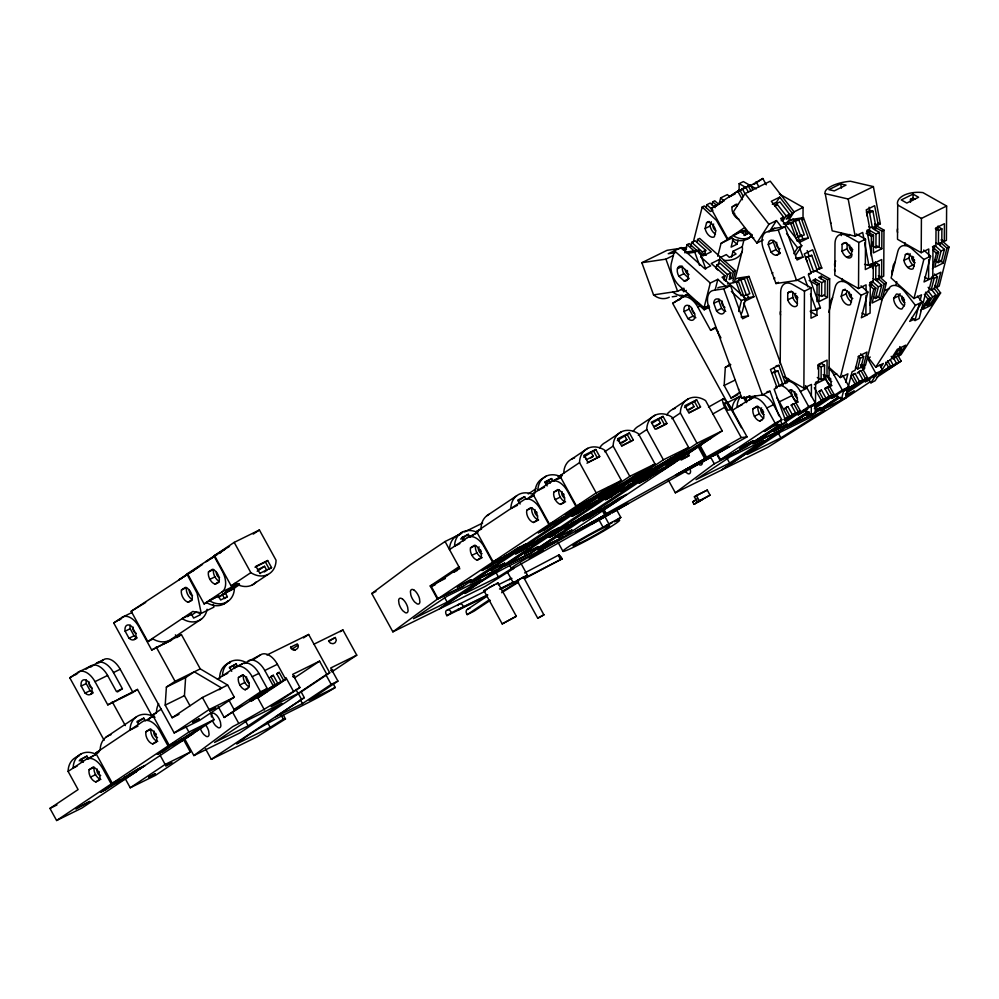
<?xml version="1.0" encoding="UTF-8"?>
<svg xmlns="http://www.w3.org/2000/svg" width="999" height="999" viewBox="0 0 999 999"><rect width="100%" height="100%" fill="white"/><g stroke="black" fill="none" stroke-linecap="round" stroke-linejoin="round"><path stroke-width="1.5" d="M739.11 191.009L739.16 183.666L743.356 181.593L756.255 188.886M780.231 363.836L780.669 292.445A17.308 10.102 63.8 0 1 792.607 284.453L804.457 291.159L811.188 287.849L811.001 318.219L816.882 315.322L816.92 309.253M787.749 293.007A8.079 4.708 63.8 0 1 797.327 298.426L797.289 305.282A8.079 4.708 63.8 0 1 787.712 299.862L787.749 293.007L791.533 291.146M787.674 381.106L787.687 378.221M797.514 303.521A8.079 4.708 63.8 0 1 792.756 297.39L792.781 291.895M802.996 219.755L803.071 207.38L779.37 193.968M811.363 396.566L811.438 384.415L803.87 388.136L804.457 291.159M814.747 270.816A17.308 10.102 63.8 0 1 817.819 272.053L829.669 278.758L829.083 375.736L826.985 376.76L827.085 360.115L818.681 364.248L818.581 380.906L815.634 382.355L815.459 412.712L811.25 414.785L811.313 405.669M815.346 281.905L815.371 279.108L812.849 280.344L819.168 283.928L819.055 301.561L827.459 297.415L827.572 279.782L821.253 276.211L818.73 277.447L825.049 281.031L824.962 294.742L821.603 296.403L818.443 294.605M816.97 301.661L817.07 284.952L809.165 280.482M817.994 369.056L818.019 365.135L821.378 363.486L824.537 365.272L824.462 378.009L821.103 379.657L817.307 377.51M821.228 279.146L821.253 276.211M821.103 379.657L821.178 366.933L818.019 365.135M821.603 296.403L821.69 282.68L815.371 279.108M842.082 244.355A8.079 4.708 63.8 0 1 851.66 249.775L851.61 256.631A8.079 4.708 63.8 0 1 842.032 251.211L842.082 244.355L845.853 242.495M842.307 281.506L842.319 278.621M846.802 257.355L851.847 254.87A8.079 4.708 63.8 0 1 847.077 248.739L847.115 243.244M858.516 288.549L858.79 242.507L846.94 235.801A17.308 10.102 63.8 0 0 834.989 243.793L834.802 275.137L858.516 288.549L866.071 284.827L866.033 290.896M856.293 233.978L865.509 239.198L865.321 269.568L871.203 266.671L871.228 263.636M874.774 224.887L883.99 230.107L883.715 276.136L881.618 277.173L881.717 259.54L873.326 263.674L873.213 281.306L870.279 282.754L870.092 313.124L865.883 315.197L866.008 295.454M869.667 234.653L869.692 230.457L867.169 231.693L873.488 235.264L873.388 252.897L881.792 248.763L881.892 231.131L875.574 227.56L873.051 228.796L879.37 232.38L879.295 246.091L875.936 247.74L872.764 245.954L872.789 242.033M871.278 256.044L871.39 236.301L866.121 233.329M872.639 268.481L872.651 264.573L876.023 262.912L879.182 264.698L879.095 278.421L875.736 280.07L873.201 278.634M875.349 264.785L875.361 261.838M875.561 230.494L875.574 227.56M875.736 280.07L875.823 266.358L872.651 264.573M875.936 247.74L876.011 234.028L869.692 230.457M941.795 239.91L944.317 241.333L946.415 240.309L946.627 206.019L922.914 192.607A20.829 11.001 0.3 0 0 897.714 205.007L897.502 239.298L921.215 252.71L928.77 248.988L928.733 256.581M905.007 245.554L905.019 242.695M910.476 202.223L910.489 199.288L913.011 198.039L915.221 199.3M913.011 198.039L913.036 194.131L901.273 199.912L906.805 203.047L918.568 197.253L913.036 194.131M921.215 252.71L921.415 218.431L897.714 205.007M944.317 241.333L944.43 223.701L936.026 227.847L935.913 245.479L932.979 246.915L932.791 277.285L928.595 279.358L928.708 259.615M938.049 228.946L938.061 226.011M938.436 244.231L938.523 230.519L935.364 228.734L938.723 227.073L941.882 228.858L941.795 242.582L938.436 244.231L935.913 242.807M179.008 714.347L172.14 717.732L165.21 705.119L166.383 687.087L175.05 681.293L200.262 668.88L227.635 685.064L234.29 697.177L199.388 720.516L174.176 732.929L113.724 622.964L122.165 617.32L131.968 612.487M189.985 705.744L184.44 695.654L185.614 677.622L194.293 671.815L221.666 687.999L219.143 689.697M737.949 394.705L731.081 398.089L724.15 385.477L725.324 367.445L730.269 364.123M517.095 580.681L523.526 577.11L543.906 614.909L537.724 618.206L517.095 580.681L519.005 579.845M523.526 577.11L522.227 578.059M537.724 618.206L544.155 614.635M684.977 252.922L687.087 244.618L689.185 243.594L702.896 255.919L711.3 251.785L697.589 239.448L699.687 238.424L735.489 270.629L732.891 280.894M690.696 246.328L691.708 242.345L695.067 240.697L705.731 250.287L704.894 253.609L701.535 255.269L702.372 251.948L705.731 250.287M693.094 242.894L702.185 207.018L704.283 205.981L710.376 211.463L712.899 210.227L706.805 204.745L710.164 203.084L715.247 207.655M696.915 242.108L697.589 239.448M706.068 207.642L706.805 204.745M706.568 222.69A8.079 4.708 63.8 0 1 715.808 231.006L714.335 236.813A8.079 4.708 63.8 0 1 705.107 228.509L706.568 222.69L709.09 221.453M711.925 204.832L712.687 201.848L714.784 200.811L718.219 203.896M715.459 234.128A8.079 4.708 63.8 0 1 710.139 226.024L711.251 221.666M719.218 203.634L720.666 197.914L727.384 194.605L729.67 196.666M710.289 283.042L674.487 250.824L671.328 263.286A17.308 10.102 63.8 0 0 679.607 286.026L703.983 307.954L710.289 283.042L717.844 279.32L726.847 287.412M687.075 294.38L704.22 309.79L704.894 307.143M717.769 256.268L721.041 243.369L731.418 237.175M735.489 270.629L733.391 271.666L731.705 278.309L729.195 279.545L730.868 272.902L720.204 263.311L716.845 264.96L716.008 268.281L718.031 270.117M718.331 264.648L719.68 259.328L733.391 271.666M715.247 289.573L717.844 279.32M733.278 238.586L731.118 247.115L737 244.218L738.086 239.96M723.975 279.782L724.987 275.799L711.276 263.461L719.68 259.328M731.518 257.143L733.004 251.273L742.257 246.728L744.068 239.56M730.868 272.902L727.509 274.563L725.823 281.206L723.651 279.245M745.154 235.264L746.241 230.969L742.207 232.954M734.702 280.669L742.132 251.323M738.698 311.488L741.458 300.562L745.666 298.501L722.052 277.247L724.987 275.799M745.666 298.501L742.557 310.789A17.308 10.102 63.8 0 1 741.383 313.698M828.808 312.2L835.139 287.237A17.308 10.102 63.8 0 1 849.712 285.052L861.138 295.342L840.321 377.56L828.895 367.27M842.681 290.459A8.079 4.708 63.8 0 1 851.91 298.763L850.449 304.583A8.079 4.708 63.8 0 1 841.208 296.266L842.681 290.459L845.204 289.211M851.56 301.885A8.079 4.708 63.8 0 1 846.253 293.781L846.99 290.884M861.013 285.864L867.869 292.033L861.35 317.769L867.232 314.885M835.738 394.505L841.37 399.575L843.905 389.573M845.716 382.417L847.889 373.838L840.321 377.56M871.215 285.527L872.277 281.381L878.371 286.863L875.424 298.489L873.388 296.666M869.767 304.87L873.75 289.136L875.848 288.099L869.754 282.617L872.277 281.381M877.397 281.468L878.158 278.484L884.252 283.966L880.469 298.913L872.065 303.047L875.848 288.099M855.519 367.245L857.554 369.081L860.289 358.279L863.648 356.631L860.601 353.883M863.648 356.631L860.913 367.42L857.554 369.081M878.158 278.484L875.636 279.72L881.73 285.202L878.783 296.828L875.424 298.489M861.4 364.36L863.436 366.183L867.007 352.06L858.603 356.206L855.032 370.317L852.085 371.765L845.579 397.515L841.37 399.575M878.346 275.736L886.35 282.929L865.534 365.147L863.436 366.183M896.016 284.715L896.777 281.718M905.381 254.62A8.079 4.708 63.8 0 1 914.622 262.924L913.148 268.743A8.079 4.708 63.8 0 1 903.908 260.427L905.381 254.62L907.904 253.371M914.26 266.059A8.079 4.708 63.8 0 1 908.953 257.954L910.052 253.584M923.838 259.503L912.412 249.226A17.308 10.102 63.8 0 0 897.839 251.398L891.108 277.972L913.96 298.539L923.838 259.503L930.569 256.194L923.713 250.025M930.569 256.194L924.05 281.943L929.932 279.046M911.625 317.507L915.009 320.554L918.993 304.82M920.079 300.537L921.528 294.817L913.96 298.539M933.928 249.688L934.977 245.542L941.07 251.024L938.123 262.65L935.076 259.902M932.467 269.031L936.45 253.296L938.548 252.26L932.454 246.778L934.977 245.542M940.096 245.629L940.858 242.645L946.952 248.127L943.168 263.074L934.764 267.208L938.548 252.26M932.067 277.847L928.67 291.296L925.723 292.744L919.205 318.494L915.009 320.554M928.133 287.312L931.18 290.06L934.127 278.434L937.487 276.773L934.44 274.038M937.487 276.773L934.552 288.399L931.18 290.06M940.858 242.645L938.336 243.881L944.43 249.363L941.483 261.001L938.123 262.65M935.039 285.327L937.062 287.163L940.858 272.215L932.454 276.348M941.046 239.897L949.05 247.09L939.172 286.126L937.062 287.163M463.224 541.058L463.249 537.712L468.319 534.328L469.792 537.012M763.199 239.935L756.892 243.044L733.041 212.35L745.054 193.606L770.254 181.194L794.105 211.888L787.761 221.79M777.222 204.932L774.987 206.044L776.585 203.534L779.944 201.885L789.485 214.161L786.288 219.156L788.81 217.919L792.007 212.924L779.744 197.14L776.535 202.135L772.339 204.208M756.892 243.044L768.905 224.3L776.46 220.579L781.98 227.66M769.255 231.818L776.46 220.579M781.206 220.804L783.603 217.058L771.34 201.274L779.744 197.14M782.929 220.816L786.126 215.821L789.485 214.161M793.83 253.621L797.589 247.764L801.785 245.692L780.669 218.506L783.603 217.058M795.791 255.057L801.785 245.692M881.418 300.15L888.948 288.386A17.308 10.102 63.8 0 1 905.169 292.17L915.396 305.319L875.773 367.182L867.407 356.418M893.643 298.414L896.44 294.043A8.079 4.708 63.8 0 1 904.707 304.67L901.897 309.041A8.079 4.708 63.8 0 1 893.643 298.414L898.675 295.929L900.087 293.743M917.469 296.041L922.114 302.01L909.714 321.378L914.41 319.068M868.168 379.283L870.928 382.829L877.547 372.49M880.856 367.332L883.328 363.461L875.773 367.182M920.554 310.739L927.996 299.126L930.094 298.089L925.561 292.245M930.094 298.089L922.901 309.328L931.293 305.195L938.498 293.956L940.608 292.919L935.027 285.739M891.183 356.356L892.994 358.703L898.201 350.574L901.56 348.926L899.737 346.591M925.199 303.259L927.022 305.594L932.616 296.84L935.976 295.192L931.443 289.348M901.56 348.926L896.353 357.043L892.994 358.703M935.976 295.192L930.381 303.933L927.022 305.594M940.608 292.919L900.973 354.77L898.875 355.806L905.681 345.179L897.277 349.325L890.471 359.94L887.537 361.388L875.124 380.756L870.928 382.829M459.877 568.806L459.253 568.893M840.634 398.314L842.007 398.139M483.903 590.609L497.914 582.879L516.333 616.258L502.197 623.9L483.903 590.609L484.602 590.521M498.026 582.966L496.828 583.903M518.006 580.706L513.249 582.717L527.372 575.074L523.414 577.722M502.197 623.9L516.333 616.258M525.799 550.511L528.733 549.063L438.661 609.303L392.869 631.843L371.79 593.506L410.726 564.51L445.067 541.533L461.75 533.316M184.415 738.398L193.868 755.581L232.792 726.573C255.944 714.909 277.822 700.998 299.9 687.487L292.695 674.362L319.58 661.138L326.785 674.25L298.077 693.456L271.191 706.68L299.9 687.487M392.869 631.843L437.425 599.075L463.474 586.251M668.081 479.582L675.349 492.807L714.285 463.798C737.437 452.122 759.302 438.224 781.393 424.7L752.684 443.906L779.57 430.669M744.505 227.685L727.784 238.861L711.138 208.604L739.697 189.872L743.406 196.591M723.376 200.787L711.138 208.604M739.697 189.872L729.57 196.641L735.177 193.893M715.759 206.318L722.514 201.81M736.6 192.395L745.579 186.975L748.538 192.357M738.823 191.496L745.579 186.975M743.044 189.123L750.212 184.703L752.984 189.735M746.465 187.2L750.212 184.703M749.849 185.976L762.811 178.496L766.27 184.803M753.995 184.39L762.811 178.496M738.873 219.118A8.079 4.708 63.8 0 1 732.142 206.88L736.088 204.246A8.079 4.708 63.8 0 1 737.524 204.82M153.197 638.91L147.815 641.558L131.181 611.288L202.51 564.447M208.704 560.302L205.906 561.688L216.034 554.907L187.475 573.638L204.108 603.908L206.805 602.584M214.498 555.569L234.203 542.382L259.403 529.982L276.049 560.239A20.829 16.871 56.2 0 1 250.836 572.652L231.131 585.826L214.498 555.569L229.533 546.378M120.33 618.918L113.724 622.964M189.011 572.976L178.883 579.757L181.681 578.384M119.468 619.942L121.728 618.431M183.654 577.01L185.901 575.511M188.162 574L190.409 572.489M194.343 569.855L198.851 566.845M210.677 558.941L212.924 557.43M215.172 555.931L217.432 554.42M219.118 553.296L224.75 549.525M253.247 534.103L259.403 529.982M181.456 589.997L185.389 587.362A8.079 4.708 63.8 0 1 192.12 599.6L188.174 602.235A8.079 4.708 63.8 0 1 181.456 589.997L186.501 587.512A8.079 4.708 63.8 0 0 191.783 599.175M208.479 571.928L212.412 569.293A8.079 4.708 63.8 0 1 219.143 581.518L215.197 584.153A8.079 4.708 63.8 0 1 208.479 571.928L213.524 569.442A8.079 4.708 63.8 0 0 218.806 581.093M104.133 740.271L69.793 677.821L78.247 672.177L90.847 665.971A17.308 10.102 63.8 0 1 107.605 675.449L116.483 691.595L122.365 688.698L113.486 672.552A17.308 10.102 63.8 0 0 96.728 663.074L90.697 667.107M76.399 673.776L69.793 677.821M75.549 674.787L77.797 673.289M86.026 669.193L90.847 665.971M749.687 232.317L744.305 234.965L742.095 230.919L733.99 235.402M742.007 232.467L745.429 230.182L741.221 232.243M98.626 662.986L103.446 659.765A17.308 10.102 63.8 0 1 120.217 669.255L132.967 692.457L118.344 699.65M741.995 232.617L745.704 230.145M747.077 239.223L749.887 237.337M265.409 562.037L267.657 560.526L271.541 567.594L269.293 569.093L265.409 562.037L254.957 567.182M147.815 641.558L192.844 611.438L201.236 613.398L213.848 607.192L213.299 604.295M204.108 603.908L222.128 591.858L234.728 585.651A17.308 10.102 63.8 0 0 236.638 583.678M187.512 616.645L191.396 614.035L193.619 618.069L200.337 614.76L198.863 612.075M218.419 595.966L209.178 600.511A20.829 16.871 56.2 0 0 234.39 588.111L225.15 592.657L227.36 596.69L220.642 599.999L218.419 595.966L206.368 602.397A20.829 16.871 56.2 0 0 227.747 600.899M234.728 585.651L225.724 591.67L239.323 583.616M233.104 586.188A17.308 10.102 63.8 0 0 235.577 585.239L238.149 583.516M191.633 615.072L196.828 611.6M227.36 596.69L224.55 598.576L222.327 594.542L225.15 592.657M257.18 571.228L264.548 566.296L266.77 570.329L264.31 571.977M218.344 597.502L221.753 595.217M239.56 584.64L231.568 589.984L222.327 594.542M122.165 617.32A17.308 10.102 63.8 0 1 138.936 626.798L151.686 649.999L181.406 634.59L200.262 668.88M727.896 403.771L672.664 303.321L685.314 295.604M201.536 618.993L171.691 638.948A20.829 16.871 56.2 0 1 152.323 638.548M223.401 604.27L226.224 602.385M252.11 585.064L267.882 574.512M679.27 299.275L672.664 303.321M678.408 300.287L680.669 298.788M178.022 636.838L181.406 634.59M117.545 691.92L122.365 688.698M78.247 672.177A17.308 10.102 63.8 0 1 95.005 681.655L107.767 704.857L137.475 689.435L152.697 717.145M134.091 691.695L137.475 689.435M681.106 297.665A17.308 10.102 63.8 0 1 697.876 307.155L710.626 330.357L715.134 327.347L720.941 337.899M106.019 737.175L135.864 717.22M76.286 757.142L81.344 753.758M79.171 760.851L86.925 756.131L88.412 758.828M137.288 722.477L143.781 718.144L145.255 720.828M227.834 663.473L230.657 661.6M123.814 777.784L125.911 776.747L115.784 783.528L124.188 779.382L136.426 771.578L81.818 808.104L56.606 820.504L49.95 808.403L78.097 789.572L68.119 771.415L86.126 759.365L92.857 756.056A17.308 10.102 63.8 0 1 95.317 755.107M95.692 753.009L142.982 721.378A17.308 10.102 63.8 0 1 159.74 730.856L168.057 745.991L112.325 783.266L95.692 753.009L99.475 751.136M210.477 713.074L214.098 719.655L188.886 732.055L169.181 745.242L152.547 714.972L161.338 709.09M88.998 758.641L92.857 756.056M94.131 755.381L98.689 752.334M147.128 719.792L149.7 718.069A17.308 10.102 63.8 0 1 155.032 717.27M149.201 719.255A17.308 10.102 63.8 0 1 151.099 717.27L153.671 715.559M229.383 667.844L236.226 663.973L237.712 666.67M275.225 684.59L265.085 691.37L273.489 687.225L283.629 680.456L279.183 672.377L276.661 673.626L281.106 681.693L269.855 688.623L277.747 683.353L273.301 675.274L270.779 676.523L275.225 684.59L249.787 700.187L267.233 688.523L258.916 673.388A17.308 10.102 63.8 0 0 242.158 663.898L235.439 667.207L217.42 679.258L219.942 678.021M239.585 665.621L242.158 663.898M244.181 663.586L260.639 654.807A17.308 10.102 63.8 0 1 277.41 664.285L285.726 679.42L259.265 697.115L257.168 698.151L267.295 691.37L258.891 695.504L224.163 717.469L218.194 706.618M254.171 659.128L260.639 654.807M89.123 769.705L93.057 767.07A8.079 4.708 63.8 0 1 99.788 779.295L95.842 781.93A8.079 4.708 63.8 0 1 89.123 769.705L94.156 767.22A8.079 4.708 63.8 0 0 100.887 779.445M145.966 731.705L149.9 729.07A8.079 4.708 63.8 0 1 156.631 741.308L152.685 743.943A8.079 4.708 63.8 0 1 145.966 731.705L151.011 729.233A8.079 4.708 63.8 0 0 157.73 741.458M172.14 717.732L202.422 697.477L227.635 685.064M238.424 677.547L242.357 674.912A8.079 4.708 63.8 0 1 249.088 687.137L245.142 689.772A8.079 4.708 63.8 0 1 238.424 677.547L243.456 675.062A8.079 4.708 63.8 0 0 248.751 686.713M303.509 637.911L308.654 634.465L329.732 672.802L239.66 733.041L193.868 755.581M486.863 515.709L516.695 495.754M457.667 535.339L462.737 531.943M546.053 476.223L543.244 478.096A20.829 16.871 56.2 0 0 535.077 492.382M571.952 458.903L587.712 448.351M292.657 648.713L297.789 645.279M528.246 493.956L536.038 488.748M545.117 482.679L549.013 480.069M621.328 431.818L605.556 442.357A20.829 16.871 56.2 0 0 599.6 448.014M518.119 501.011L524.612 496.678L526.086 499.363M544.78 482.467L551.635 478.596L553.109 481.293M583.666 457.167L595.816 449.5L599.7 456.555L586.987 463.211M174.176 732.929L209.078 709.577L234.29 697.177M476.71 533.304A17.308 10.102 63.8 0 0 474.238 534.253L467.52 537.562L449.5 549.612A20.829 16.871 56.2 0 1 460.264 534.365M476.523 531.53L523.813 499.912A17.308 10.102 63.8 0 1 540.571 509.39L548.901 524.525L493.156 561.8L476.523 531.53L481.568 529.058M487.475 567.682L517.432 548.164L525.836 544.03L516.271 550.424L518.369 549.388L574.1 512.112L561.863 519.93L553.471 524.063L563.598 517.282L561.5 518.319L544.043 529.994L538.161 532.892L557.017 520.429L549.462 524.15L532.817 493.881L550.836 481.83L557.554 478.521A17.308 10.102 63.8 0 1 560.027 477.584M621.39 480.482L596.191 492.894L576.485 506.068L559.84 475.811L579.545 462.624A20.829 16.871 56.2 0 1 604.757 450.224L621.39 480.482L588.886 501.848L580.494 505.993L590.621 499.213M470.379 536.838L474.238 534.253M526.673 499.175L530.531 496.603A17.308 10.102 63.8 0 1 533.004 495.654M553.696 481.106L557.554 478.521M474.962 533.916L478.384 531.63M529.395 498.289A17.308 10.102 63.8 0 1 531.268 496.266L533.541 494.73M562.262 475.524L558.404 478.109L561.201 476.735M531.268 497.14L533.841 495.429M558.291 479.07L560.864 477.347M590.809 457.917L593.256 456.281L591.046 452.247M654.932 415.272L639.173 425.811A20.829 16.871 56.2 0 0 633.204 431.468M617.282 440.634L629.42 432.954L633.304 440.01L621.902 446.029M604.67 451.76L613.161 446.091A20.829 16.871 56.2 0 1 638.361 433.678L654.994 463.948L622.502 485.314L614.098 489.448L624.225 482.667M269.93 677.534L273.301 675.274M56.606 820.504L111.214 783.978L117.932 780.669L100.487 792.344C116.059 784.677 129.096 772.614 145.005 765.496L135.427 771.89L193.269 733.578M276.648 674.075L279.183 672.377M621.952 443.019L626.873 439.735L624.65 435.701M340.297 631.68L342.894 629.944L356.755 655.169L331.793 671.865M652.122 423.264L663.036 416.408L666.92 423.476L664.66 424.975L660.776 417.919M672.777 409.265L688.536 398.726M174.788 742.682L157.33 754.357L163.212 751.46L180.944 739.447M182.767 738.748L172.627 745.529L181.031 741.395L214.098 719.655M186.413 736.763L197.652 729.832L177.41 742.781L188.649 735.863M638.274 435.227L646.765 429.545A20.829 16.871 56.2 0 1 671.977 417.132L688.611 447.402L656.106 468.768L647.702 472.902L657.841 466.121M192.295 733.865L202.422 727.085L194.018 731.218L180.669 739.784M470.504 547.889L474.438 545.254A8.079 4.708 63.8 0 1 481.168 557.492L477.222 560.127A8.079 4.708 63.8 0 1 470.504 547.889L475.549 545.417A8.079 4.708 63.8 0 0 482.267 557.642M526.798 510.239L530.744 507.604A8.079 4.708 63.8 0 1 537.462 519.842L533.528 522.477A8.079 4.708 63.8 0 1 526.798 510.239L531.843 507.754A8.079 4.708 63.8 0 0 538.561 519.992L533.528 522.477M553.821 492.17L557.767 489.535A8.079 4.708 63.8 0 1 564.485 501.76L560.551 504.395A8.079 4.708 63.8 0 1 553.821 492.17L558.866 489.685A8.079 4.708 63.8 0 0 565.584 501.923M655.569 426.473L660.476 423.189L658.254 419.155M684.502 407.542L696.64 399.862L700.524 406.93L689.123 412.937M228.996 700.311L234.053 709.527L260.514 691.82L267.233 688.523M224.163 717.469L241.621 705.806L234.053 709.527M671.89 418.681L680.369 412.999A20.829 16.871 56.2 0 1 705.581 400.599L722.215 430.856L689.722 452.222L681.318 456.356L691.445 449.587M689.173 409.94L694.08 406.655L691.87 402.609M437.425 599.075L430.219 585.963L458.928 566.758M125.025 778.271L130.245 787.774L165.147 764.435L190.359 752.022L183.704 739.922L178.933 742.269M294.618 677.834L319.58 661.138M493.156 561.8L500.724 558.079L481.868 570.541L487.749 567.644L505.207 555.968L507.305 554.944L497.165 561.713L505.569 557.579L517.807 549.775L463.199 586.288L437.987 598.701L431.331 586.588L459.478 567.769L445.067 541.533M190.359 752.022L155.457 775.374L130.245 787.774M731.081 398.089L739.909 392.17M437.987 598.701L492.594 562.175L499.325 558.866M549.462 524.15L575.923 506.456L584.04 502.347L565.184 514.81L571.066 511.913L588.523 500.249M248.139 725.886L281.918 703.296L248.314 719.829L214.535 742.432L248.139 725.886L245.255 720.641M543.768 530.032L574.3 510.127L582.692 505.993L572.564 512.774L574.662 511.738L601.123 494.043M593.706 497.589L604.944 490.671L585.264 503.246L596.503 496.316M599.587 494.705L609.715 487.924L601.323 492.057L566.595 514.023M745.729 398.676L749.525 396.128M521.078 551.136L551.048 531.618L559.452 527.484L549.875 533.878L551.972 532.854L607.717 495.579L595.479 503.384L587.075 507.517L597.202 500.749L595.104 501.773L577.659 513.449L571.778 516.346L589.223 504.67L582.504 507.979L526.773 545.254L534.328 541.533L516.883 553.209M633.191 478.159L643.331 471.378L634.927 475.512L600.199 497.477L617.657 485.814L609.527 489.91L583.066 507.604L590.634 503.883L573.176 515.559M610.089 489.535L629.795 476.348L654.994 463.948M616.246 486.6L598.801 498.276L604.682 495.379L622.127 483.703M577.372 513.486L607.904 493.593L616.308 489.448L606.168 496.228L608.279 495.192L634.74 477.497M755.381 395.866L731.98 410.564A20.829 16.871 56.2 0 1 740.147 396.291M205.482 748.763L211.288 759.34L304.308 697.639L301.423 692.394M627.31 481.056L638.561 474.125L618.868 486.7L630.107 479.77M304.308 697.639L275.599 716.845L302.485 703.608L331.193 684.402L337.924 681.093L330.706 667.981L356.755 655.169M447.152 602.147L480.931 579.557L447.315 596.103L413.536 618.693L447.152 602.147L444.268 596.903M749 400.374L755.431 396.066M643.693 472.989L663.398 459.815L688.611 447.402M649.862 470.054L632.404 481.73L638.286 478.833M550.486 536.663L567.944 524.987L560.377 528.708L616.108 491.433L622.839 488.124L605.382 499.8L611.263 496.903M606.78 499.013L624.238 487.337L616.67 491.058L643.131 473.364L651.261 469.268L633.803 480.944L655.744 467.157M554.695 534.602L572.415 522.889L574.525 521.853L564.385 528.633L572.789 524.5L585.027 516.683L530.419 553.209L505.207 565.609M610.988 496.94L628.721 485.239L630.819 484.203L620.679 490.971L629.083 486.838L641.321 479.033L585.589 516.308L583.491 517.345L593.056 510.939L572.14 522.927M660.926 464.51L672.165 457.579L652.484 470.154L663.723 463.236M337.924 681.093L309.203 700.299L335.252 687.487L333.092 683.541M786.475 381.243L789.048 379.533M666.808 461.613L676.935 454.832L655.456 467.195M668.343 460.951L641.882 478.658L639.785 479.682L649.912 472.914L628.433 485.277M485.177 591.233L446.366 610.539A3.459 2.023 63.8 0 0 446.341 614.685L446.89 615.696L487.362 595.779M677.31 456.443L697.015 443.269L722.215 430.856M588.299 518.056L618.269 498.538L626.66 494.393L617.095 500.799L619.193 499.762L674.924 462.487L662.699 470.304L654.295 474.438L664.422 467.657L662.325 468.693L644.879 480.369L638.998 483.254L657.841 470.791L650.287 474.513L676.748 456.818L684.864 452.722L666.008 465.184L671.89 462.287L689.347 450.611M644.592 480.394L675.124 460.502L683.528 456.368L673.388 463.149L675.486 462.112L701.947 444.418M335.252 687.487C303.109 707.717 266.421 719.804 236.588 743.905L270.192 727.359L283.304 719.13L285.489 718.955L283.329 715.022M694.53 447.964L705.781 441.046L686.088 453.608L697.327 446.69M752.984 408.853L756.93 406.218A8.079 4.708 63.8 0 1 763.648 418.444L759.715 421.079A8.079 4.708 63.8 0 1 752.984 408.853L758.029 406.368A8.079 4.708 63.8 0 0 763.323 418.019M700.411 445.067L710.551 438.299L702.147 442.432L667.419 464.398M446.89 615.696L451.398 612.687L487.687 594.83M788.561 390.996L790.534 389.672A8.079 4.708 63.8 0 1 797.264 401.91L795.291 403.221M490.309 600.312L473.901 611.288L467.182 614.597L466.633 613.586A3.459 2.797 56.2 0 1 467.482 609.315L486.613 596.528M500.549 589.285L513.623 582.255M467.182 614.597L488.861 600.099M620.804 517.432L614.385 521.728A32.393 2.035 -28.8 0 1 598.925 533.766A32.393 2.035 -28.8 0 1 562.961 551.023A32.393 2.035 -28.8 0 1 603.021 527.185L620.804 517.432L616.645 509.877M784.49 408.841L787.874 406.581L792.307 414.66L784.427 419.93L795.666 412.999L791.233 404.932L793.755 403.683L798.189 411.763L785.251 419.917M791.22 405.382L793.755 403.683M819.23 391.546L821.478 390.047L825.911 398.114L818.031 403.384L829.282 396.453L824.837 388.386L827.359 387.15L831.792 395.217L821.665 401.998L814.66 405.444M824.824 388.836L827.359 387.15M828.895 386.675L830.868 385.364A8.079 4.708 63.8 0 0 828.333 376.186M716.783 452.934L720.479 459.652L775.087 423.139L781.805 419.83L773.488 404.695A17.308 10.102 63.8 0 0 762.062 394.418M781.805 419.83L764.347 431.493L777.709 423.601M783.94 419.43L789.784 415.896L785.351 407.829L787.874 406.581M784.715 419.28L789.784 415.896M852.834 375L855.094 373.501L859.527 381.568L851.648 386.838L862.886 379.92L858.453 371.84L860.976 370.604L865.409 378.671L855.269 385.452L846.865 389.585L857.005 382.804L852.572 374.737L855.094 373.501M779.969 424.313L745.679 447.252L720.479 459.652M785.052 420.916L800.286 410.726L791.97 395.592A17.308 10.102 63.8 0 0 780.544 385.314M857.167 373.151L860.976 370.604M862.512 370.142L864.472 368.818A8.079 4.708 63.8 0 0 864.497 365.272M805.519 385.602A17.308 10.102 63.8 0 1 807.092 388.149L815.409 403.284L808.691 406.593L754.083 443.119L779.295 430.706L807.229 412.025M815.409 403.284L797.964 414.96L807.579 409.553M812.574 406.218L823.401 399.35L818.955 391.283L821.478 390.047M814.522 405.282L823.401 399.35M729.632 463.099L763.411 440.509L729.794 457.055L696.016 479.645L729.632 463.099L726.748 457.854M814.847 406.918L833.903 394.18L825.574 379.046A17.308 10.102 63.8 0 0 824 376.511M808.641 411.738L721.141 470.267L675.349 492.807M808.203 412.187L721.99 469.855L767.707 447.34L845.941 398.002L819.892 410.814L840.346 397.29M808.753 412.337L786.288 427.36L813.174 414.123L838.149 397.427M809.277 412.137L787.687 426.573L812.899 414.16L838.298 397.177M814.36 408.728L842.294 390.047L849.025 386.738L842.781 375.387M849.025 386.738L831.568 398.414L837.449 395.517M843.68 391.346L857.005 382.804M847.189 391.233L867.507 377.634L860.576 365.035M845.429 393.893L875.911 373.501L882.629 370.192L879.857 365.147M882.629 370.192L865.184 381.868L869.879 379.558M694.043 504.358L699.675 500.599L697.152 501.835L694.38 496.79L696.353 495.479L707.267 490.097L710.039 495.142L694.043 504.358L692.657 501.835L697.165 498.826M873.551 377.31L876.048 375.636M878.546 373.976L890.609 366.271L887.661 360.889M890.609 366.271L880.481 373.039L888.885 368.906L901.11 361.101L896.952 353.534M896.49 363.374L885.251 370.292L896.49 363.374L893.543 357.992M707.267 490.097L694.38 496.79M870.641 381.481L846.503 397.627L821.303 410.027M876.985 377.235L901.11 361.101M697.152 501.835L710.039 495.142M502.172 591.321L517.12 582.267M501.66 592.719L518.618 582.105M809.065 413.499L806.668 415.209L809.789 414.011M600.149 509.24L593.431 512.549L537.412 549.862L563.461 537.037C531.318 557.267 494.63 569.368 464.797 593.456L498.401 576.923L511.513 568.681L513.698 568.506L485.227 586.388L439.498 608.891L532.517 547.202M285.489 718.955L257.018 736.825L211.288 759.34M780.881 437.874L824.812 410.289L781.056 431.83L747.277 454.42L780.881 437.874L777.996 432.629M293.157 676.872L294.655 675.811L292.932 676.535M488.648 587.862L494.08 585.014M330.869 670.666L332.667 669.455L331.243 670.004M328.634 641.445L335.314 637.524L336.313 640.234L335.314 642.519A9.99 8.092 56.2 0 1 332.917 643.693L330.369 643.156L328.596 640.834L335.314 637.524M815.109 411.201L820.791 407.555L816.021 409.59M524.65 572.939L558.666 555.069M524.038 578.309L562.25 558.753L559.065 554.845L560.689 558.953M524.338 578.821L562.25 558.753M708.503 407.093L723.064 398.901M723.975 404.258L726.623 402.772L730.506 409.827L727.809 410.164L723.925 403.109L726.623 402.772M712.699 414.036L724.612 407.33A20.829 3.259 60.6 0 1 730.381 406.605L747.027 436.875L712.275 456.431L729.67 446.428L727.734 446.678L675.274 475.399L706.056 458.079L699.113 445.467M679.133 459.278A8.079 7.955 82.8 0 0 681.181 459.59L689.285 455.532L683.503 458.791M603.958 510.564L606.043 514.348L528.046 557.567A23.064 1.449 -28.8 0 0 512.037 568.256L513.961 568.019L610.277 513.811L591.92 523.938L589.997 524.175L607.392 514.185M604.045 509.64L606.218 513.586L706.056 458.079M699.987 445.317L706.493 457.155L741.246 437.599L747.027 436.875M606.043 514.348L575.262 531.668L626.46 503.671L628.396 503.421L611.987 512.862L710.289 457.542L691.932 467.669L690.009 467.907L707.404 457.904M456.605 570.779L457.442 570.317M845.966 395.017L854.407 391.009L846.865 395.679M457.867 569.567L453.921 572.102M732.142 206.88L737.187 204.408A8.079 4.708 63.8 0 0 736.987 206.069M705.107 228.509L710.139 226.024M669.28 297.24A20.829 16.633 81.5 0 1 653.546 294.88L641.857 262.712L667.057 250.312L686.6 247.39M641.857 262.712L665.908 259.128L673.476 255.407M684.253 250.1L686.488 248.988L682.367 249.613M687.162 253.359L694.78 252.223L698.975 250.162L704.832 266.233A17.308 10.102 63.8 0 1 705.694 269.056M742.095 230.919L732.841 235.477A20.829 16.871 56.2 0 0 752.222 235.876M840.659 183.853L828.895 189.648L834.252 190.884L846.016 185.102L840.659 183.853L841.458 188.099M721.041 243.369L732.242 237.862M744.18 235.514L748.214 233.529L745.991 229.495M677.422 268.768L682.467 266.283A8.079 4.708 63.8 0 0 683.853 273.714L689.185 278.521L684.153 280.994L678.808 276.199A8.079 4.708 63.8 0 1 681.368 266.134L686.7 270.929A8.079 4.708 63.8 0 1 684.153 280.994M792.007 212.924L803.071 207.38M807.829 286.85L804.158 276.735L796.59 280.457L775.973 283.541L763.486 249.238A17.308 10.102 63.8 0 1 767.956 231.618L774.675 228.309L784.977 226.773L797.077 260.002L802.959 257.105L799.799 248.439M783.353 224.038L793.156 219.218L803.471 217.67L821.802 268.057L816.945 269.493M678.808 276.199L683.853 273.714M719.692 257.842L726.285 254.583L729.332 257.33L736.051 254.021L733.004 251.273M767.956 231.618L778.258 230.082L784.977 226.773M784.977 224.763L792.969 222.839L799.987 242.133L808.391 237.999L801.373 218.706L793.343 220.767L798.85 219.955L804.307 234.952L798.201 237.025L796.64 232.73M792.969 222.839L787.462 223.664L798.85 219.955M801.373 218.706L803.471 217.67M864.098 239.935L862.699 232.455L855.144 236.176L832.192 230.831L825.236 193.669L848.176 199.013L873.388 186.601L880.344 223.776L878.246 224.812L874.575 223.951M768.268 244.568A8.079 4.708 63.8 0 1 776.598 243.331L779.332 250.824A8.079 4.708 63.8 0 1 771.003 252.073L768.268 244.568L773.313 242.083A8.079 4.708 63.8 0 1 773.513 240.422M653.546 294.88L677.609 291.283L683.903 288.187M686.288 290.422L683.603 291.745L682.554 288.886M798.201 237.025L801.56 235.364M771.003 252.073L776.036 249.588A8.079 4.708 63.8 0 0 780.231 252.647M798.688 240.896L802.884 238.823L808.391 237.999M776.535 255.207L780.306 253.346M867.319 216.371L866.52 212.125L869.879 210.464L872.939 211.176L875.723 226.049L872.364 227.697L868.693 226.848M866.52 212.125L869.58 212.837L872.939 211.176M778.883 415.796L769.954 391.233L762.387 394.955L741.77 398.039L709.015 308.004A17.308 10.102 63.8 0 1 713.473 290.384L723.776 288.848L730.506 285.539L742.594 318.768L748.476 315.871L743.743 302.872M727.547 283.966L738.486 281.606L745.504 300.899L753.908 296.765L746.89 277.472L738.873 279.533L744.367 278.709L749.824 293.718L743.718 295.779M738.486 281.606L732.991 282.43L744.367 278.709M746.89 277.472L748.988 276.436L787.599 382.555L781.368 384.203M695.866 317.757A8.079 4.708 63.8 0 1 692.994 316.134L687.961 318.619L684.078 311.551L689.123 309.078A8.079 4.708 63.8 0 1 689.135 305.519M697.876 307.155L700.674 305.781M846.94 235.801L849.625 234.478M807.167 261.676L805.606 257.38L811.712 255.319L817.182 270.329L811.063 272.39M703.983 307.954L709.015 305.469M713.786 303.334A8.079 4.708 63.8 0 1 722.127 302.085L724.849 309.59A8.079 4.708 63.8 0 1 716.52 310.839L713.786 303.334L718.83 300.849A8.079 4.708 63.8 0 1 719.03 299.188M805.606 257.38L811.712 255.319M704.22 309.79L709.602 307.143M218.556 553.671L220.791 552.559M716.52 310.839L721.565 308.354A8.079 4.708 63.8 0 0 725.749 311.413M858.79 242.507L865.509 239.198M871.39 236.301L873.488 235.264M876.011 234.028L879.37 232.38M881.892 231.131L883.99 230.107M775.973 283.541L778.496 282.292M842.032 251.211L847.077 248.739M191.533 571.74L193.769 570.641M744.205 299.65L748.413 297.59L753.908 296.765M921.415 218.431L946.627 206.019M819.692 269.081L812.674 249.787L804.27 253.933L811.3 273.227L808.353 274.675L820.441 307.892L816.245 309.965L810.426 310.839M145.654 602.484L131.181 611.288M710.626 330.357L715.908 327.759M209.865 579.358L214.91 576.873M817.07 284.952L819.168 283.928M821.69 282.68L825.049 281.031M827.572 279.782L829.669 278.758M787.712 299.862L792.756 297.39M215.197 584.153L218.981 582.292M267.657 560.526L255.894 566.321L260.052 573.638M938.523 230.519L941.882 228.858M136.925 637.399A8.079 4.708 63.8 0 1 134.053 635.776L129.021 638.261L125.137 631.206L130.182 628.721A8.079 4.708 63.8 0 1 130.195 625.174M864.56 264.373L868.868 265.372L873.064 263.311L866.907 230.394L869.842 228.946L866.258 209.827L874.662 205.694L878.246 224.812M188.174 602.235L191.958 600.374M257.829 569.605L264.548 566.296M875.823 266.358L879.182 264.698M231.131 585.826L236.513 583.179M235.577 585.239L238.374 583.853M259.777 573.376L271.541 567.594M218.956 596.603L225.537 593.356M903.908 260.427L908.953 257.954M134.365 639.51L136.888 638.274M191.396 614.035L182.155 618.593A20.829 16.871 56.2 0 0 207.105 609.265M841.208 296.266L846.253 293.781M96.728 663.074L103.446 659.765M907.791 267.495L912.836 265.01M941.07 251.024L944.43 249.363M946.952 248.127L949.05 247.09M861.138 295.342L867.869 292.033M878.371 286.863L881.73 285.202M884.252 283.966L886.35 282.929M163.187 643.943L169.905 640.634M725.324 367.445L730.818 364.735M151.686 649.999L160.926 645.454M162.275 644.792L171.616 640.197M92.994 692.257A8.079 4.708 63.8 0 1 90.135 690.634L85.09 693.119L81.206 686.051L86.251 683.578A8.079 4.708 63.8 0 1 86.276 680.019M95.005 681.655L107.605 675.449M113.486 672.552L120.217 669.255M90.447 694.367L92.969 693.131M724.15 385.477L735.139 380.057M595.816 449.5L584.053 455.282L587.936 462.35L599.7 456.555M629.42 432.954L617.657 438.748L621.54 445.804L633.304 440.01M663.036 416.408L651.273 422.202L655.157 429.258L666.92 423.476M696.64 399.862L684.877 405.656L688.761 412.724L700.524 406.93M593.256 456.281L586.538 459.59L584.315 455.556M626.873 439.735L620.142 443.044L617.931 439.011M653.758 426.498L660.476 423.189M687.362 409.965L694.08 406.655M785.501 383.591L778.87 365.359L770.466 369.505L777.097 387.724L774.15 389.173L786.238 422.402L782.042 424.463L771.865 425.986M551.635 478.596L544.917 481.905L547.127 485.939M559.84 475.811L562.362 474.562M656.818 428.833L663.361 425.624M777.909 370.891L771.79 372.964L777.909 370.891L782.979 384.827L775.486 387.1M524.612 496.678L517.894 499.987L520.104 504.02M544.492 487.25L537.887 490.497A20.829 16.871 56.2 0 1 560.277 476.523M915.396 305.319L922.114 302.01M532.817 493.881L535.339 492.644M119.256 698.801L125.974 695.491M107.767 704.857L117.008 700.311M531.268 496.266L534.065 494.88M517.47 505.319L510.864 508.566A20.829 16.871 56.2 0 1 533.254 494.592M464.535 531.955L482.617 523.051M740.072 396.328L727.547 402.497L741.408 427.722M741.77 398.039L744.292 396.803M468.319 534.328L461.588 537.637L463.074 540.322M749.45 395.941L744.08 398.589L746.29 402.622M460.564 539.035L463.249 537.712M786.3 380.656L788.985 379.333M166.383 687.087L185.614 677.622M459.852 543.618L454.57 546.216A20.829 16.871 56.2 0 1 476.948 532.242M742.332 404.583L737.05 407.18A20.829 16.871 56.2 0 1 740.883 396.266M821.178 366.933L824.537 365.272M555.219 499.6L560.252 497.115M371.79 593.506L375.961 591.458M789.11 391.071L791.633 389.822A8.079 4.708 63.8 0 0 798.363 402.06M236.226 663.973L229.508 667.282L231.731 671.316M560.551 504.395L564.323 502.534M227.772 673.276L222.49 675.873A20.829 16.871 56.2 0 1 246.765 662.886M749.999 398.514A17.308 10.102 63.8 0 1 766.757 408.004L773.488 404.695M776.922 398.077A17.308 10.102 63.8 0 1 779.37 401.798L791.97 395.592M786.076 381.031A17.308 10.102 63.8 0 1 800.374 391.458L807.092 388.149M814.372 384.565L825.574 379.046M828.695 368.107A17.308 10.102 63.8 0 1 833.978 374.912L836.675 373.589M870.279 357.055L867.594 358.379L875.911 373.501M165.21 705.119L184.44 695.654M266.92 655.007L308.654 634.465M471.89 555.332L476.935 552.847M754.382 416.283L759.415 413.798M143.781 718.144L137.05 721.453L138.536 724.138M152.547 714.972L156.331 713.111M290.572 647.215L297.302 643.905C301.323 648.601 292.145 652.971 290.572 647.215L295.005 650.386M151.099 717.27L153.908 715.896M137.949 726.136L130.032 730.032A20.829 16.871 56.2 0 1 152.41 716.058M548.901 524.525L555.619 521.216M656.443 471.59L649.725 474.9L593.993 512.175L601.548 508.454L582.692 520.916L588.573 518.019L606.031 506.343L608.129 505.307L598.001 512.087L606.393 507.954L618.631 500.137L564.023 536.663L538.823 549.075M477.222 560.127L481.006 558.266M759.715 421.079L762.237 419.842M828.183 387.375L831.967 385.514A8.079 4.708 63.8 0 1 825.049 374.95M430.219 585.963L445.292 578.533M313.686 644.318L342.894 629.944M86.925 756.131L80.207 759.44L81.681 762.137M431.331 586.588L435.539 584.527M235.439 667.207A17.308 10.102 63.8 0 1 252.198 676.698L258.916 673.388M248.039 661.001A17.308 10.102 63.8 0 1 264.797 670.491L277.41 664.285M239.81 684.977L244.855 682.492M77.148 766.083L73.177 768.031A20.829 16.871 56.2 0 1 95.567 754.058M792.307 414.66L795.666 412.999M798.189 411.763L800.286 410.726M825.911 398.114L829.282 396.453M831.792 395.217L833.903 394.18M859.527 381.568L862.886 379.92M865.409 378.671L867.507 377.634M554.969 534.565L549.088 537.45L566.533 525.786L559.815 529.095L503.808 566.408L530.694 553.171L559.403 533.966L566.121 530.656M492.182 567.057L498.913 563.748L470.192 582.941L497.077 569.717M245.142 689.772L247.665 688.536M152.685 743.943L156.468 742.082M277.747 683.353L281.106 681.693M283.629 680.456L285.726 679.42M90.509 777.135L95.554 774.65M168.057 745.991L176.748 741.52L159.291 753.184L163.499 751.123M95.842 781.93L99.625 780.069M498.376 584.74L510.839 578.596L509.715 579.345A3.459 2.023 63.8 0 0 509.34 579.745M49.95 808.403L56.955 804.957M499.512 588.998L513.361 582.18M326.785 674.25L329.732 672.802M461.238 608.241L487.562 595.279M501.411 588.461L512.499 583.004M112.325 783.266L119.892 779.545L102.435 791.22L106.643 789.148M467.482 609.315L469.168 608.491A3.459 2.797 56.2 0 1 469.88 608.266M692.657 501.835L696.178 500.099M454.383 571.903L455.02 571.603M485.614 590.084L487 589.435M682.142 248.776L686.263 248.164M675.112 252.71L668.244 253.734L681.206 247.515L704.819 268.768L710.701 265.871L700.574 256.768M685.277 252.198L698.975 250.162M795.591 258.204L802.959 257.105M748.988 276.436L738.673 277.972A17.308 10.102 63.8 0 0 736.213 278.921M818.855 268.494L821.802 268.057M681.318 289.772L684.327 289.323M814.422 270.741L817.182 270.329M808.541 273.639L811.3 273.227M730.506 285.539L720.192 287.075A17.308 10.102 63.8 0 0 717.719 288.024M672.24 296.803L676.673 296.141M679.632 295.704L682.592 295.254M685.564 294.817L688.523 294.368A20.829 16.633 81.5 0 1 672.802 292.008M741.108 316.97L748.476 315.871M817.532 308.329L820.441 307.892M776.111 365.771L778.87 365.359M780.219 385.239L782.979 384.827M767.007 391.683L769.954 391.233M681.181 459.59L682.342 459.453A8.079 7.955 82.8 0 1 680.282 459.14M706.493 457.155L708.229 456.943L677.447 474.263L678.408 474.138M606.218 513.586L607.954 513.374L577.172 530.694L578.134 530.569M873.388 186.601L850.436 181.256A20.829 7.305 -10.6 0 0 825.236 193.669M878.096 223.252L880.344 223.776M910.489 199.288L912.599 200.474M876.735 245.904L881.792 248.763M924.637 277.123L928.595 279.358M739.16 183.666L745.604 187.312M867.257 264.435L871.203 266.671M879.083 275.749L881.618 277.173M750.037 233.529L752.247 234.777M861.987 312.987L865.883 315.197M811.188 287.849L799.325 281.144A17.308 10.102 63.8 0 0 796.265 279.907M823.663 295.279L827.459 297.415M810.301 311.601L816.882 315.322M823.188 374.625L826.985 376.76M784.115 376.96L803.87 388.136M803.458 410.377L811.25 414.785M698.438 464.16L699.625 464.86A8.379 3.447 62.8 0 0 702.372 462.799L702.322 461.263M933.016 250.212L936.45 253.296M940.121 260.339L943.168 263.074M932.092 276.598L934.127 278.434M869.18 285.027L873.75 289.136M877.422 296.179L880.469 298.913M720.666 197.914L724.1 200.999M712.687 201.848L716.745 205.507M702.185 207.018L716.458 220.379L727.222 239.236M732.429 240.11L737 244.218M858.253 356.456L860.289 358.279M691.708 242.345L702.372 251.948M703.908 253.296L706.193 255.344M716.845 264.96L727.509 274.563M729.42 276.248L731.705 278.309M698.488 252.522L700.511 254.345M687.087 244.618L694.954 251.698M731.343 291.458L741.458 300.562M685.389 471.815L687.824 473.651A8.379 3.447 62.8 0 0 690.571 471.59L690.159 468.256M933.965 288.099L938.498 293.956M928.083 290.996L932.616 296.84M924.287 294.33L927.996 299.126M929.482 302.859L931.293 305.195M776.585 203.534L786.126 215.821M786.563 233.579L797.589 247.764M745.054 193.606L768.905 224.3M560.389 556.468L561.85 558.978M896.053 356.755L899.013 362.137M890.171 359.64L893.131 365.022M885.738 362.262L888.511 367.295M756.093 181.806L758.865 186.85M748.101 185.727L751.061 191.109M850.748 376.273L854.907 383.841M742.22 188.624L745.179 194.006M737.599 190.896L742.457 199.725M833.978 374.912L842.294 390.047M814.36 387.774L821.29 400.387M800.374 391.458L808.691 406.593M779.37 401.798L787.687 416.933M766.757 408.004L775.087 423.139M745.179 397.664L747.389 401.698M689.123 309.078L692.994 316.134M724.612 407.33L741.246 437.599M694.392 401.373L698.276 408.441M716.308 453.471L719.917 460.027M709.927 455.869L714.285 463.798M680.369 412.999L697.015 443.269M697.577 445.666L704.507 458.279M696.353 495.479L699.125 500.524M646.765 429.545L663.398 459.815M627.172 434.465L631.056 441.521M613.161 446.091L629.795 476.348M593.556 450.999L597.439 458.066M608.141 487.387L609.527 489.91M579.545 462.624L596.191 492.894M601.723 509.502L604.495 514.547M604.482 515.859L608.641 523.426M598.863 519.617L603.021 527.185M581.118 505.457L582.504 507.979M575.923 506.456L567.594 491.321A17.308 10.102 63.8 0 0 550.836 481.83M548.813 480.482L550.299 483.179M558.166 542.582L563.011 551.411M560.302 559.178L558.741 556.006M520.941 563.361L527.372 575.074M509.34 564.747L511.513 568.681M507.529 572.302L513.249 582.717M509.69 583.503L510.252 584.515M492.594 562.175L484.278 547.04A17.308 10.102 63.8 0 0 467.52 537.562M495.516 571.678L498.401 576.923M462.687 536.713L464.722 540.409M458.441 608.728L458.991 609.74L463.499 606.73L462.937 605.719A3.459 2.023 63.8 0 0 459.59 603.821L458.466 604.582A3.459 2.023 63.8 0 0 457.842 605.544M451.398 612.687L450.836 611.675A3.459 2.023 63.8 0 0 447.49 609.777M326.149 675.224L331.193 684.402M234.203 542.382L250.836 572.652M298.464 693.806L301.373 699.088M295.916 689.51L298.077 693.456M300.324 699.675L302.485 703.608M285.976 677.672L293.182 690.784M213.936 555.943L222.253 571.078A17.308 10.102 63.8 0 1 222.128 591.858M264.797 670.491L273.114 685.626M281.144 715.197L283.304 719.13M252.198 676.698L260.514 691.82M257.255 696.877L264.473 709.989M186.913 574.013L197.09 593.256L201.236 613.398M267.307 722.115L270.192 727.359M233.416 665.858L234.89 668.556M232.655 712.324L238.424 722.814M175.399 634.865L176.898 637.599M202.422 697.477L209.078 709.577M156.194 646.99L175.05 681.293M186.001 726.797L188.886 732.055M130.182 628.721L134.053 635.776M159.977 755.019L165.147 764.435M112.263 701.847L125.325 725.586M86.251 683.578L90.135 690.634M111.214 783.978L102.897 768.855A17.308 10.102 63.8 0 0 86.126 759.365M81.868 759.527L83.342 762.212M801.385 234.69L802.884 238.823M807.18 250.612L809.19 256.131M795.491 221.603L800.948 236.613M808.353 256.98L813.81 271.978M790.858 223.876L797.177 241.209M810.464 294.068L816.245 309.965M778.258 230.082L796.59 280.457M773.313 242.083L776.036 249.588M747.402 294.83L748.413 297.59M773.875 367.582L775.411 371.79M741.008 280.369L746.465 295.367M774.55 372.552L779.62 386.488M736.388 282.642L741.108 295.642M780.469 420.129L782.042 424.463M723.776 288.848L762.387 394.955M718.83 300.849L721.565 308.354M749.862 395.766L750.911 398.651M694.78 252.223L699.562 265.384M665.908 259.128L677.609 291.283M869.093 207.205L869.929 211.613M869.58 212.837L872.364 227.697M864.659 242.932L868.868 265.372M848.176 199.013L855.144 236.176M840.821 232.767L841.345 235.602M211.451 716.957L211.413 715.409A8.379 3.447 62.8 0 1 214.161 713.361L216.583 715.184A7.942 3.272 62.8 0 1 220.467 722.252L220.879 725.586A8.379 3.447 62.8 0 1 218.132 727.634L215.709 725.798A7.942 3.272 62.8 0 1 212.487 720.654M200.687 729.445A7.942 3.272 62.8 0 0 203.908 734.59L206.331 736.425A8.379 3.447 62.8 0 0 209.091 734.377L208.679 731.043A7.942 3.272 62.8 0 0 206.006 725.474M511.338 578.409A3.459 2.023 63.8 0 1 511.913 578.433M689.26 451.66A8.079 7.955 82.8 0 1 688.136 455.681M92.32 688.236A3.696 2.16 63.8 0 1 89.635 685.701A3.696 2.16 63.8 0 1 89.386 682.08M85.09 693.119A8.079 4.708 63.8 0 0 91.92 688.548L88.037 681.493A8.079 4.708 63.8 0 0 81.206 686.051M256.456 581.705A20.829 16.871 56.2 0 1 235.077 583.191M192.545 595.729A3.696 2.16 63.8 0 1 189.373 590.209M219.568 577.659A3.696 2.16 63.8 0 1 216.396 572.127M136.239 633.378A3.696 2.16 63.8 0 1 133.566 630.844A3.696 2.16 63.8 0 1 133.317 627.222M129.021 638.261A8.079 4.708 63.8 0 0 135.839 633.703L131.955 626.635A8.079 4.708 63.8 0 0 125.137 631.206M249.35 683.241A3.696 2.16 63.8 0 1 246.728 680.531A3.696 2.16 63.8 0 1 246.653 676.997M219.668 677.747A20.829 16.871 56.2 0 1 230.444 662.512M157.517 737.462A3.696 2.16 63.8 0 1 154.483 735.127A3.696 2.16 63.8 0 1 154.196 731.156M156.169 734.302A3.696 2.16 63.8 0 1 155.782 733.416M100.187 749.987A20.829 16.871 56.2 0 1 110.964 734.74M100.674 775.461A3.696 2.16 63.8 0 1 97.64 773.126A3.696 2.16 63.8 0 1 97.353 769.155M68.119 771.415A20.829 16.871 56.2 0 1 78.884 756.168M99.313 772.289A3.696 2.16 63.8 0 1 98.938 771.415M156.493 712.337A20.829 16.871 56.2 0 1 158.691 703.721M546.678 483.404A20.829 16.871 56.2 0 1 548.301 481.106M558.041 476.311A20.829 16.871 56.2 0 1 560.963 476.373M564.76 497.864A3.696 2.16 63.8 0 1 562.137 495.154A3.696 2.16 63.8 0 1 562.062 491.62M564.023 494.755A3.696 2.16 63.8 0 1 563.636 493.881M537.737 515.934A3.696 2.16 63.8 0 1 535.114 513.224A3.696 2.16 63.8 0 1 535.039 509.69M537 512.837A3.696 2.16 63.8 0 1 536.613 511.95M481.031 528.521A20.829 16.871 56.2 0 1 489.198 514.248M563.786 473.176A20.829 16.871 56.2 0 1 574.55 457.929M482.055 553.646A3.696 2.16 63.8 0 1 478.808 550.874A3.696 2.16 63.8 0 1 479.158 546.952M481.206 551.298A3.696 2.16 63.8 0 1 480.319 549.6M666.82 414.935A20.829 16.871 56.2 0 1 675.374 408.304M751.41 235.864A20.829 16.871 56.2 0 1 730.032 237.35M715.559 230.457A3.696 2.16 63.8 0 1 713.186 227.26A3.696 2.16 63.8 0 1 713.661 224.088M742.257 246.728A20.829 13.949 14.2 0 1 723.688 260.402M753.795 237.912A20.829 5.632 -37.8 0 1 752.122 236.9M734.715 213.361A20.829 5.632 -37.8 0 1 733.041 212.35M790.684 220.155A17.308 10.102 63.8 0 1 793.156 219.218M780.019 248.651A3.696 2.16 63.8 0 1 776.985 246.316A3.696 2.16 63.8 0 1 776.698 242.345M772.202 229.258A17.308 10.102 63.8 0 1 774.675 228.309M772.464 273.888A20.829 3.097 -20 0 1 772.901 272.665M774.412 279.245A20.829 3.097 -20 0 1 774.849 278.022M797.464 299.75A3.696 2.16 63.8 0 1 795.192 296.441A3.696 2.16 63.8 0 1 795.841 293.406M797.889 297.752A3.696 2.16 63.8 0 1 797.002 296.066M780.531 314.972A20.829 11.001 0.3 0 1 780.531 311.401M830.806 223.401A20.829 7.305 -10.6 0 1 830.581 222.228M852.447 251.398A3.696 2.16 63.8 0 1 849.824 248.676A3.696 2.16 63.8 0 1 849.749 245.142M834.852 266.321A20.829 11.001 0.3 0 1 835.676 261.001M834.827 271.216A20.829 11.001 0.3 0 1 834.552 269.43M852.821 249.775A3.696 2.16 63.8 0 1 852.222 249.101M851.71 248.289A3.696 2.16 63.8 0 1 851.335 247.402M914.859 262.575A3.696 2.16 63.8 0 1 912.237 259.865A3.696 2.16 63.8 0 1 912.162 256.331M893.006 270.504A20.829 13.949 14.2 0 1 895.366 261.863M891.945 274.65A20.829 13.949 14.2 0 1 892.07 270.055M914.634 260.277A3.696 2.16 63.8 0 1 914.122 259.478M913.523 257.692A3.696 2.16 63.8 0 1 913.461 256.843M897.552 232.442A20.829 11.001 0.3 0 1 897.539 228.858M904.769 302.435A3.696 2.16 63.8 0 1 902.147 299.725A3.696 2.16 63.8 0 1 902.072 296.191M904.545 300.137A3.696 2.16 63.8 0 1 904.033 299.338M903.658 298.451A3.696 2.16 63.8 0 1 903.421 297.552M884.59 290.959A20.829 15.947 32.6 0 1 889.522 288.536M904.17 305.919A8.079 4.708 63.8 0 1 898.675 295.929M864.147 368.394A8.079 4.708 63.8 0 1 861.388 365.909M831.755 381.518A3.696 2.16 63.8 0 1 828.958 379.608A3.696 2.16 63.8 0 1 828.159 375.811M830.906 379.17A3.696 2.16 63.8 0 1 830.406 378.359M852.784 298.476A3.696 2.16 63.8 0 1 849.749 296.141A3.696 2.16 63.8 0 1 849.462 292.17M851.423 295.304A3.696 2.16 63.8 0 1 851.048 294.43M830.294 306.331A20.829 13.949 14.2 0 1 832.666 297.702M797.527 398.002A3.696 2.16 63.8 0 1 794.904 395.292A3.696 2.16 63.8 0 1 794.829 391.758M796.79 394.905A3.696 2.16 63.8 0 1 796.415 394.018M763.923 414.548A3.696 2.16 63.8 0 1 761.126 411.388A3.696 2.16 63.8 0 1 761.638 407.904M763.698 412.25A3.696 2.16 63.8 0 1 763.186 411.438M762.799 410.564A3.696 2.16 63.8 0 1 762.574 409.665M688.973 274.525A3.696 2.16 63.8 0 1 685.264 269.555M699.6 303.671A20.829 9.565 -48 0 1 697.127 301.785M707.18 307.255A20.829 9.565 -48 0 1 705.157 307.405M703.408 307.105A20.829 9.565 -48 0 1 700.936 305.207M687.624 271.353A3.696 2.16 63.8 0 1 687.237 270.479M724.924 307.355A3.696 2.16 63.8 0 1 722.302 304.645A3.696 2.16 63.8 0 1 722.227 301.111M717.981 332.655A20.829 3.097 -20 0 1 718.418 331.431M738.648 389.46A20.829 3.097 -20 0 1 738.611 388.936M694.53 313.499A3.696 2.16 63.8 0 1 692.007 308.216M687.961 318.619A8.079 4.708 63.8 0 0 694.78 314.048L690.896 306.993A8.079 4.708 63.8 0 0 684.078 311.551M165.834 765.808L171.716 762.612L165.834 765.808M209.753 710.951L215.647 707.767L209.753 710.951M75.949 808.79L89.71 801.485L75.949 808.79M192.72 722.289L199.013 718.943L192.72 722.289M148.801 777.147L155.095 773.8L148.801 777.147M457.33 586.987L471.091 579.682L457.33 586.987M490.934 570.441L504.707 563.136L490.934 570.441M524.55 553.908L538.311 546.603L524.55 553.908M558.154 537.362L571.915 530.057L558.154 537.362M606.443 525.549L612.337 522.427L606.443 525.549M739.809 447.939L753.583 440.646L739.809 447.939M773.426 431.406L787.187 424.1L773.426 431.406M529.208 557.879L542.957 550.586L529.208 557.879M128.434 775.499L120.554 780.781L131.793 773.85L128.434 775.499M136.875 769.892L129.545 774.787L140.235 768.243L136.875 769.892M259.166 695.779L251.286 701.048L262.525 694.118L259.166 695.779M509.827 553.696L501.935 558.965L513.186 552.047L509.827 553.696M517.707 548.426L510.389 553.321L521.066 546.778L517.707 548.426M566.121 516.046L558.241 521.316L569.48 514.385L566.121 516.046M574.562 510.402L566.683 515.671L577.922 508.741L574.562 510.402M526.211 545.629L471.603 582.155L496.803 569.755L551.411 533.229L539.185 541.033L530.781 545.179L540.909 538.399L538.811 539.435L521.353 551.098L515.472 553.995L532.929 542.32L526.211 545.629M543.431 537.15L535.551 542.432L546.79 535.501L543.431 537.15M551.311 531.88L543.993 536.775L554.67 530.232L551.311 531.88M599.725 499.5L591.845 504.77L603.084 497.852L599.725 499.5M608.179 493.856L600.287 499.125L611.538 492.195L608.179 493.856M577.035 520.616L569.155 525.886L580.407 518.956L577.035 520.616M584.927 515.347L577.609 520.229L588.286 513.686L584.927 515.347M633.341 482.954L625.461 488.236L636.7 481.306L633.341 482.954M641.783 477.31L633.903 482.579L645.142 475.661L641.783 477.31M610.651 504.07L602.772 509.34L614.01 502.41L610.651 504.07M618.531 498.801L611.213 503.696L621.89 497.14L618.531 498.801M666.945 466.421L659.065 471.69L670.304 464.76L666.945 466.421M675.386 460.764L667.507 466.034L678.758 459.115L675.386 460.764M700.361 500.499L697.552 502.385L702.047 499.675L700.361 500.499M608.441 514.048L594.542 521.865L609.215 513.948L608.441 514.048M623.076 505.831L610.164 513.099L623.838 505.731L623.076 505.831M708.453 457.779L694.555 465.596L709.228 457.679L708.453 457.779M724.35 448.838L710.439 456.655L725.112 448.738L724.35 448.838M414.348 590.309L413.161 589.622A8.379 3.447 62.8 0 0 410.414 591.67L410.826 595.004A7.942 3.272 62.8 0 0 414.71 602.06L417.132 603.896A8.379 3.447 62.8 0 0 419.892 601.848L419.48 598.513A7.942 3.272 62.8 0 0 415.596 591.445L414.348 590.309M402.56 599.1L401.373 598.401A8.379 3.447 62.8 0 0 398.613 600.461L399.026 603.796A7.942 3.272 62.8 0 0 402.909 610.851L405.344 612.687A8.379 3.447 62.8 0 0 408.091 610.639L407.679 607.305A7.942 3.272 62.8 0 0 403.796 600.237L402.56 599.1M579.732 543.181A20.767 1.299 -28.8 0 0 609.253 526.136A20.767 1.299 -28.8 0 0 584.877 537.824A20.767 1.299 -28.8 0 0 579.732 543.181"/></g></svg>
